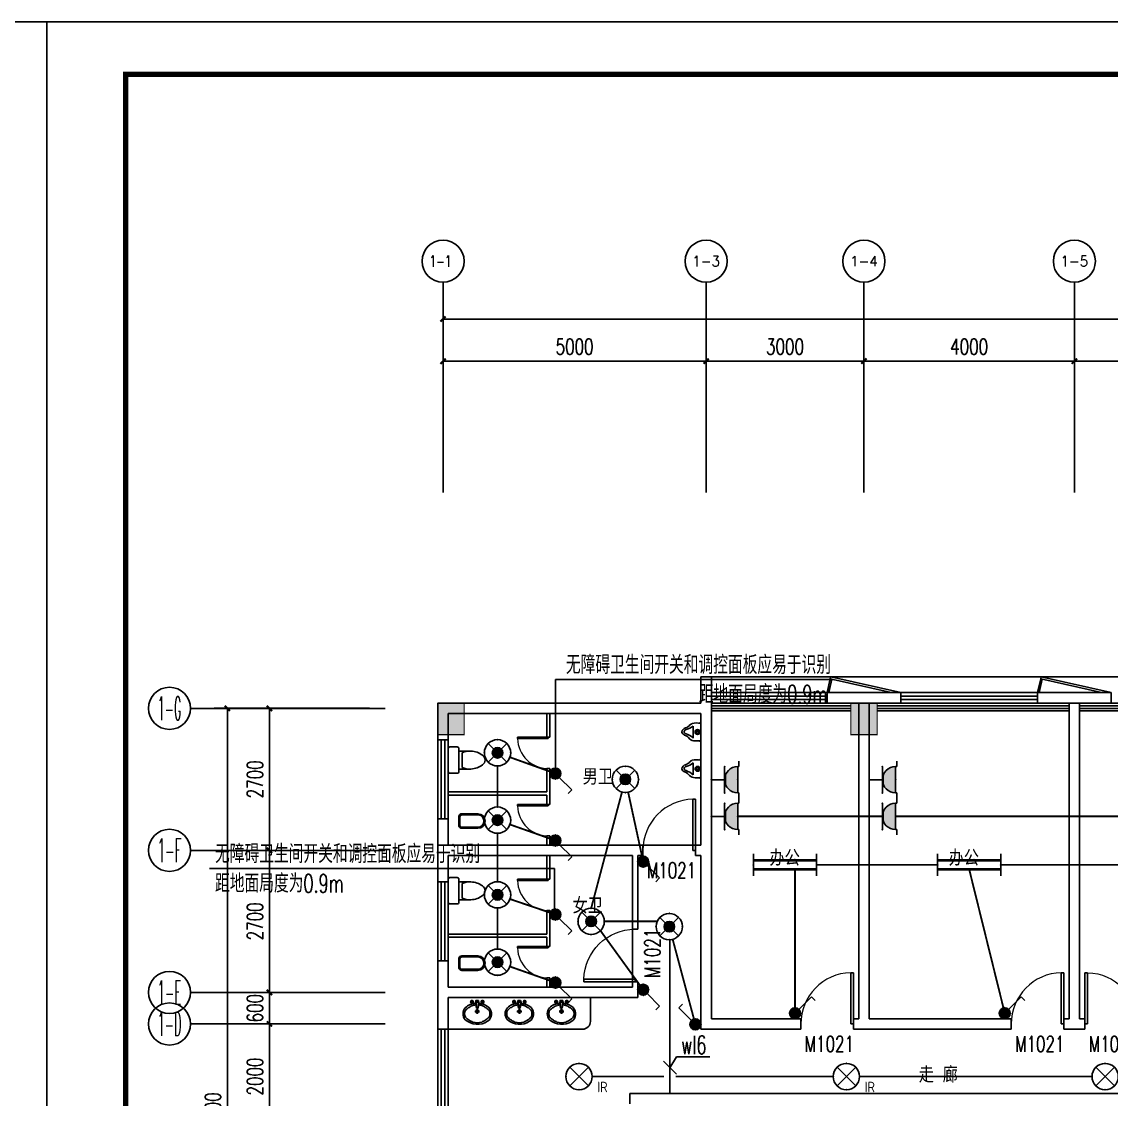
# Model space of a CAD drawing. Extents: x -6243262 to 3079315, y -2914302 to 172723.
# Drawn here: x -5788489 to -5767781, y -670768 to -650286 of the extents above; entities that cross this region are included whole.
import ezdxf
from ezdxf.enums import TextEntityAlignment as Align

# ---------------------------------------------------------------- set-up
doc = ezdxf.new("R2010")
doc.units = 0
doc.header["$LTSCALE"] = 1000
for name, color, linetype in [('0-柱网', 2, 'Continuous'), ('0-铝板', 32, 'Continuous'), ('A-FLOR-OTHER1-ON', 253, 'Continuous'), ('AXIS', 3, 'Continuous'), ('AXIS_TEXT', 7, 'Continuous'), ('CABLETRAY', 4, 'Continuous'), ('DIM-照明', 3, 'Continuous'), ('EQUIP-插座', 3, 'Continuous'), ('EQUIP-照明', 3, 'Continuous'), ('PUB_TEXT', 7, 'Continuous'), ('PUB_TITLE', 4, 'Continuous'), ('STAIR', 2, 'Continuous'), ('TEL_TEXT', 7, 'Continuous'), ('WALL', 9, 'Continuous'), ('WALL-PARAPET', 6, 'Continuous'), ('WINDOW', 4, 'Continuous'), ('WINDOW_TEXT', 7, 'Continuous'), ('WIRE-插座', 5, 'Continuous'), ('WIRE-照明', 1, 'Continuous'), ('洁具', 253, 'Continuous')]:
    doc.layers.add(name, color=color, linetype=linetype)
doc.styles.add('-宋体', font='', dxfattribs={"width": 0.8})
doc.styles.add('_TCH_AXIS', font='COMPLEX', dxfattribs={"bigfont": 'GBCBIG'})
doc.styles.add('_TCH_DIM_T3', font='SIMPLEX', dxfattribs={"width": 0.705882, "bigfont": 'GBCBIG'})
doc.styles.add('_TCH_WINDOW', font='SIMPLEX', dxfattribs={"height": 3.5, "bigfont": 'GBCBIG'})
doc.styles.add('_TEL_ATTDEF', font='gbenor', dxfattribs={"bigfont": 'gbcbig'})
doc.styles.add('_TEL_DIM', font='SIMPLEX', dxfattribs={"width": 0.8, "height": 3.5, "bigfont": 'HZTXT'})
doc.styles.add('COMPLEX', font='COMPLEX')
doc.styles.get("Standard").update_dxf_attribs({"font": 'gbenor.shx', "bigfont": 'gbcbig.shx'})
doc.styles.get('-宋体').set_extended_font_data('SimSun')
doc.dimstyles.new('_TCH_ARCH&&100', dxfattribs={"dimtxt": 297.5, "dimasz": 100, "dimexe": 250, "dimexo": 300, "dimgap": 126.25, "dimtad": 1, "dimdec": 0, "dimzin": 0, "dimdsep": 46, "dimtxsty": '_TCH_DIM_T3', "dimblk": 'ARCHTICK', "dimcen": 0.09, "dimclrt": 7, "dimazin": 2, "dimtfac": 1, "dimtdec": 0, "dimtix": 1, "dimtmove": 2, "dimatfit": 3, "dimfxl": 0, "dimtolj": 1, "dimtzin": 0, "dimarcsym": 0})

# ---------------------------------------------------------------- blocks, each defined once
blk = doc.blocks.new('$plan$00003671')
at = {"layer": '洁具', "color": 0}
for p, q in [((-101, 10), (-101, -63)), ((-25, 0), (-32, -39)), ((-25, 0), (25, 0)), ((-25, 0), (-17, -148)), ((25, 0), (17, -148)), ((25, 0), (32, -39)), ((101, 10), (101, -63)), ((-64, -27), (-138, -27)), ((-32, -39), (-17, -148)), ((-24, -20), (24, -20)), ((-17, -138), (17, -138)), ((-17, -148), (17, -148)), ((0, -164), (0, -254)), ((32, -39), (17, -148)), ((138, -27), (64, -27)), ((45, -209), (-45, -209))]:
    blk.add_line(p, q, dxfattribs=at)
blk.add_lwpolyline([(25, 0), (32, -39), (30, -54, -0.144626), (222, -135, -0.454002), (196, -399, -0.337627), (-227, -368, -0.376635), (-227, -140, -0.17218), (-30, -54), (-32, -39), (-25, 0)], format="xyb", close=True, dxfattribs=at)
for centre, radius in [((-101, -27), 25.2), ((-101, -27), 15.1), ((0, -209), 30.2), ((0, -209), 20.2), ((101, -27), 25.2), ((101, -27), 15.1)]:
    blk.add_circle(centre, radius, dxfattribs=at)
for centre, radius, start, end in [((-102, -254), 138, 152.5904, 207.4096), ((-19, -374), 275, 118.8696, 138.2267), ((-16, -304), 218, 108.3074, 128.6169), ((0, -351), 268, 95.4714, 108.3074), ((-1, -27), 7.25, 80.5252, 279.4748), ((1, -27), 7.25, 260.5252, 99.4748), ((0, -351), 268, 71.6926, 84.5286), ((16, -304), 218, 51.3831, 71.6926), ((19, -374), 275, 41.7733, 61.1304), ((102, -254), 138, 332.5904, 27.4096), ((-19, -135), 275, 221.7733, 241.1304), ((-16, -205), 218, 231.3831, 251.6926), ((0, -158), 268, 251.6926, 288.3074), ((16, -205), 218, 288.3074, 308.6169), ((19, -135), 275, 298.8696, 318.2267)]:
    blk.add_arc(centre, radius, start, end, dxfattribs=at)
blk = doc.blocks.new('$plan$00002813')
at = {"layer": '洁具', "color": 0}
blk.add_line((-112, -146), (114, -146), dxfattribs=at)
blk.add_lwpolyline([(-185, 0), (-185, -10), (-164, -10, 0.125587), (-163, -162, 0.087699), (-135, -207, -0.142493), (-79, -292, 0.309604), (0, -360, 0.229829), (59, -308, -0.1358), (128, -215, 0.187963), (170, -108, 0.056569), (165, -10), (185, -10), (185, 0)], format="xyb", close=True, dxfattribs=at)
for radius in [47.3, 34.6, 22.1]:
    blk.add_circle((0, -62), radius, dxfattribs=at)
for centre, radius, start, end in [((-382, -363), 346, 14.0616, 38.7001), ((335, -366), 312, 135.2868, 164.3913), ((-6, -276), 40.9, 183.6565, 351.9398)]:
    blk.add_arc(centre, radius, start, end, dxfattribs=at)
blk = doc.blocks.new('$plan$00002866')
at = {"layer": '洁具', "color": 0}
for points in [[(-366, 138), (-59, 138, -0.388189), (0, 88), (0, -88, -0.388189), (-59, -138), (-366, -138, -0.97895)], [(-58, -116), (-376, -116, -0.936623), (-366, 117), (-58, 117, -0.381636), (-21, 86), (-21, -86, -0.399536)]]:
    blk.add_lwpolyline(points, format="xyb", close=True, dxfattribs=at)
blk.add_lwpolyline([(-306, 117, 0, 0, 0.440649), (-316, 108, 0, 0, 0), (-316, -106, 0, 0, 0.411645), (-307, -115, 1.5, 1.5, 0)], format="xyseb", dxfattribs=at)
blk = doc.blocks.new('1#柱网')
at = {"layer": '0-柱网'}
for points in [[(494005, 93967), (494005, 93367), (494505, 93367), (494505, 93967)], [(501855, 93967), (501855, 93367), (502355, 93367), (502355, 93967)]]:
    blk.add_hatch(color=0, dxfattribs=at).paths.add_polyline_path(points)
at = {"layer": '0-柱网', "color": 0, "const_width": 20}
for points in [[(494005, 93967), (494005, 93367), (494505, 93367), (494505, 93967), (494005, 93967)], [(501855, 93967), (501855, 93367), (502355, 93367), (502355, 93967), (501855, 93967)]]:
    blk.add_lwpolyline(points, dxfattribs=at)
blk = doc.blocks.new('$plan$00002826')
at = {"layer": '洁具', "color": 0}
for p, q in [((-260, -140), (-260, 140)), ((-200, 170), (-200, -170))]:
    blk.add_line(p, q, dxfattribs=at)
blk.add_lwpolyline([(-650, 92, 0.537872), (-650, -92, 0.149947), (-430, -170), (-200, -170), (-200, -220, 0.414214), (-170, -250), (-30, -250, 0.414214), (0, -220), (0, 220, 0.414214), (-30, 250), (-170, 250, 0.414214), (-200, 220), (-200, 170), (-430, 170, 0.149947)], format="xyb", close=True, dxfattribs=at)
for centre, start, end in [((-413, -227), 67.4505, 91.4725), ((-413, 227), 268.6339, 292.5495)]:
    blk.add_arc(centre, 398, start, end, dxfattribs=at)
blk = doc.blocks.new('A$C22252488')
at = {"layer": '0-铝板', "color": 0}
blk.add_lwpolyline([(1218, 0), (60, 261), (69, 300), (1400, 0)], dxfattribs=at)
at = {"layer": 'WINDOW', "color": 0}
for points in [[(0, 0), (60, 261)], [(31, 0), (90, 254)]]:
    blk.add_lwpolyline(points, dxfattribs=at)
blk = doc.blocks.new('01')
at = {"layer": 'A-FLOR-OTHER1-ON', "color": 0}
for points in [[(-34500, 150), (-31850, 150)], [(-34500, 0), (-31850, 0)], [(-31350, 150), (-27700, 150)], [(-31350, 0), (-27700, 0)], [(-23850, 150), (-27500, 150)], [(-23850, 0), (-27500, 0)], [(-19700, 150), (-23350, 150)], [(-19700, 0), (-23350, 0)], [(-19500, 150), (-15850, 150)], [(-19500, 0), (-15850, 0)], [(-11700, 150), (-15350, 150)], [(-11700, 0), (-15350, 0)], [(-11500, 150), (-7850, 150)], [(-11500, 0), (-7850, 0)], [(-3700, 150), (-7350, 150)], [(-3700, 0), (-7350, 0)], [(-3500, 150), (0, 150)], [(-3500, 0), (0, 0)]]:
    blk.add_lwpolyline(points, dxfattribs=at)
at = {"layer": 'STAIR', "color": 0}
for points in [[(-34500, 100), (-31850, 100)], [(-34500, 50), (-31850, 50)], [(-31350, 100), (-27700, 100)], [(-31350, 50), (-27700, 50)], [(-23850, 100), (-27500, 100)], [(-23850, 50), (-27500, 50)], [(-19700, 100), (-23350, 100)], [(-19700, 50), (-23350, 50)], [(-19500, 100), (-15850, 100)], [(-19500, 50), (-15850, 50)], [(-11700, 100), (-15350, 100)], [(-11700, 50), (-15350, 50)], [(-11500, 100), (-7850, 100)], [(-11500, 50), (-7850, 50)], [(-3700, 100), (-7350, 100)], [(-3700, 50), (-7350, 50)], [(-3500, 100), (0, 100)], [(-3500, 50), (0, 50)]]:
    blk.add_lwpolyline(points, dxfattribs=at)
blk = doc.blocks.new('_AXISO')
at = {"color": 0}
blk.add_circle((0, 0), 0.5, dxfattribs=at)
at = {"layer": 'AXIS_TEXT', "color": 0, "style": 'COMPLEX', "width": 1.041667}
blk.add_attdef('A', text='', height=0.56, dxfattribs=at).set_placement((-0.25, -0.28), (0.25, -0.28), align=Align.FIT)
blk = doc.blocks.new('$DorLib2D$00000001')
at = {"color": 0}
for p, q in [((0.45, 0.975), (0.5, 0.975)), ((0.45, 0), (0.45, 0.975)), ((0.5, 0), (0.5, 0.975)), ((0.5, 0), (0.45, 0))]:
    blk.add_line(p, q, dxfattribs=at)
at = {"color": 0, "lineweight": 13}
blk.add_arc((0.475, 0), 0.975, 91.4693, 180, dxfattribs=at)
blk = doc.blocks.new('$WINLIB2D$00000001')
at = {"color": 0}
for points in [[(-0.5, 0.5), (-0.5, -0.5)], [(-0.5, 0.5), (0.5, 0.5)], [(0.5, -0.5), (0.5, 0.5)], [(0.5, 0.1667), (-0.5, 0.1667)], [(0.5, -0.1667), (-0.5, -0.1667)], [(-0.5, -0.5), (0.5, -0.5)]]:
    blk.add_lwpolyline(points, dxfattribs=at)
blk = doc.blocks.new('_ArchTick')
at = {"color": 0, "linetype": 'ByBlock', "const_width": 0.4}
blk.add_lwpolyline([(-0.5, -0.5), (0.5, 0.5)], dxfattribs=at)
blk = doc.blocks.new('*D97')
at = {"layer": 'AXIS', "color": 0, "lineweight": -2, "transparency": 16777216}
for p, q in [((1357095, -767052), (1357095, -763802)), ((1397095, -767052), (1397095, -763802)), ((1357095, -764052), (1397095, -764052))]:
    blk.add_line(p, q, dxfattribs=at)
at = {"layer": 'Defpoints', "color": 0, "transparency": 16777216}
for p in [(1397095, -764052), (1357095, -767352), (1397095, -767352)]:
    blk.add_point(p, dxfattribs=at)
at = {"layer": 'AXIS', "color": 0, "lineweight": -2, "transparency": 16777216, "xscale": 100, "yscale": 100, "zscale": 100, "rotation": 180}
blk.add_blockref('_ArchTick', (1357095, -764052), dxfattribs=at)
at = {"layer": 'AXIS', "color": 0, "lineweight": -2, "transparency": 16777216, "xscale": 100, "yscale": 100, "zscale": 100}
blk.add_blockref('_ArchTick', (1397095, -764052), dxfattribs=at)
at = {"layer": 'AXIS', "color": 7, "transparency": 16777216, "insert": (1377095, -763777), "char_height": 297.5, "attachment_point": 5, "style": '_TCH_DIM_T3'}
blk.add_mtext('\\A1;40000', dxfattribs=at)
blk = doc.blocks.new('*D104')
at = {"layer": 'AXIS', "color": 0, "lineweight": -2, "transparency": 16777216}
for p, q in [((1369095, -767052), (1369095, -764602)), ((1373095, -767052), (1373095, -764602)), ((1369095, -764852), (1373095, -764852))]:
    blk.add_line(p, q, dxfattribs=at)
at = {"layer": 'Defpoints', "color": 0, "transparency": 16777216}
for p in [(1373095, -764852), (1369095, -767352), (1373095, -767352)]:
    blk.add_point(p, dxfattribs=at)
at = {"layer": 'AXIS', "color": 0, "lineweight": -2, "transparency": 16777216, "xscale": 100, "yscale": 100, "zscale": 100, "rotation": 180}
blk.add_blockref('_ArchTick', (1369095, -764852), dxfattribs=at)
at = {"layer": 'AXIS', "color": 0, "lineweight": -2, "transparency": 16777216, "xscale": 100, "yscale": 100, "zscale": 100}
blk.add_blockref('_ArchTick', (1373095, -764852), dxfattribs=at)
at = {"layer": 'AXIS', "color": 7, "transparency": 16777216, "insert": (1371095, -764577), "char_height": 297.5, "attachment_point": 5, "style": '_TCH_DIM_T3'}
blk.add_mtext('\\A1;4000', dxfattribs=at)
blk = doc.blocks.new('*D105')
at = {"layer": 'AXIS', "color": 0, "lineweight": -2, "transparency": 16777216}
for p, q in [((1365095, -767052), (1365095, -764602)), ((1369095, -767052), (1369095, -764602)), ((1365095, -764852), (1369095, -764852))]:
    blk.add_line(p, q, dxfattribs=at)
at = {"layer": 'Defpoints', "color": 0, "transparency": 16777216}
for p in [(1369095, -764852), (1365095, -767352), (1369095, -767352)]:
    blk.add_point(p, dxfattribs=at)
at = {"layer": 'AXIS', "color": 0, "lineweight": -2, "transparency": 16777216, "xscale": 100, "yscale": 100, "zscale": 100, "rotation": 180}
blk.add_blockref('_ArchTick', (1365095, -764852), dxfattribs=at)
at = {"layer": 'AXIS', "color": 0, "lineweight": -2, "transparency": 16777216, "xscale": 100, "yscale": 100, "zscale": 100}
blk.add_blockref('_ArchTick', (1369095, -764852), dxfattribs=at)
at = {"layer": 'AXIS', "color": 7, "transparency": 16777216, "insert": (1367095, -764577), "char_height": 297.5, "attachment_point": 5, "style": '_TCH_DIM_T3'}
blk.add_mtext('\\A1;4000', dxfattribs=at)
blk = doc.blocks.new('*D106')
at = {"layer": 'AXIS', "color": 0, "lineweight": -2, "transparency": 16777216}
for p, q in [((1362095, -767052), (1362095, -764602)), ((1365095, -767052), (1365095, -764602)), ((1362095, -764852), (1365095, -764852))]:
    blk.add_line(p, q, dxfattribs=at)
at = {"layer": 'Defpoints', "color": 0, "transparency": 16777216}
for p in [(1365095, -764852), (1362095, -767352), (1365095, -767352)]:
    blk.add_point(p, dxfattribs=at)
at = {"layer": 'AXIS', "color": 0, "lineweight": -2, "transparency": 16777216, "xscale": 100, "yscale": 100, "zscale": 100, "rotation": 180}
blk.add_blockref('_ArchTick', (1362095, -764852), dxfattribs=at)
at = {"layer": 'AXIS', "color": 0, "lineweight": -2, "transparency": 16777216, "xscale": 100, "yscale": 100, "zscale": 100}
blk.add_blockref('_ArchTick', (1365095, -764852), dxfattribs=at)
at = {"layer": 'AXIS', "color": 7, "transparency": 16777216, "insert": (1363595, -764577), "char_height": 297.5, "attachment_point": 5, "style": '_TCH_DIM_T3'}
blk.add_mtext('\\A1;3000', dxfattribs=at)
blk = doc.blocks.new('*D107')
at = {"layer": 'AXIS', "color": 0, "lineweight": -2, "transparency": 16777216}
for p, q in [((1357095, -767052), (1357095, -764602)), ((1362095, -767052), (1362095, -764602)), ((1357095, -764852), (1362095, -764852))]:
    blk.add_line(p, q, dxfattribs=at)
at = {"layer": 'Defpoints', "color": 0, "transparency": 16777216}
for p in [(1362095, -764852), (1357095, -767352), (1362095, -767352)]:
    blk.add_point(p, dxfattribs=at)
at = {"layer": 'AXIS', "color": 0, "lineweight": -2, "transparency": 16777216, "xscale": 100, "yscale": 100, "zscale": 100, "rotation": 180}
blk.add_blockref('_ArchTick', (1357095, -764852), dxfattribs=at)
at = {"layer": 'AXIS', "color": 0, "lineweight": -2, "transparency": 16777216, "xscale": 100, "yscale": 100, "zscale": 100}
blk.add_blockref('_ArchTick', (1362095, -764852), dxfattribs=at)
at = {"layer": 'AXIS', "color": 7, "transparency": 16777216, "insert": (1359595, -764577), "char_height": 297.5, "attachment_point": 5, "style": '_TCH_DIM_T3'}
blk.add_mtext('\\A1;5000', dxfattribs=at)
blk = doc.blocks.new('*D113')
at = {"layer": 'AXIS', "color": 0, "lineweight": -2, "transparency": 16777216}
for p, q in [((1355695, -771452), (1352745, -771452)), ((1352995, -786952), (1352995, -771452)), ((1355695, -786952), (1352745, -786952))]:
    blk.add_line(p, q, dxfattribs=at)
at = {"layer": 'Defpoints', "color": 0, "transparency": 16777216}
for p in [(1352995, -771452), (1355995, -771452), (1355995, -786952)]:
    blk.add_point(p, dxfattribs=at)
at = {"layer": 'AXIS', "color": 0, "lineweight": -2, "transparency": 16777216, "xscale": 100, "yscale": 100, "zscale": 100}
for p, rotation in [((1352995, -771452), 90), ((1352995, -786952), 270)]:
    blk.add_blockref('_ArchTick', p, dxfattribs=dict(at, rotation=rotation))
at = {"layer": 'AXIS', "color": 7, "transparency": 16777216, "insert": (1352720, -779202), "char_height": 297.5, "attachment_point": 5, "rotation": 90, "style": '_TCH_DIM_T3'}
blk.add_mtext('\\A1;15500', dxfattribs=at)
blk = doc.blocks.new('*D116')
at = {"layer": 'AXIS', "color": 0, "lineweight": -2, "transparency": 16777216}
for p, q in [((1355695, -777452), (1353545, -777452)), ((1353795, -779452), (1353795, -777452)), ((1355695, -779452), (1353545, -779452))]:
    blk.add_line(p, q, dxfattribs=at)
at = {"layer": 'Defpoints', "color": 0, "transparency": 16777216}
for p in [(1353795, -777452), (1355995, -777452), (1355995, -779452)]:
    blk.add_point(p, dxfattribs=at)
at = {"layer": 'AXIS', "color": 0, "lineweight": -2, "transparency": 16777216, "xscale": 100, "yscale": 100, "zscale": 100}
for p, rotation in [((1353795, -777452), 90), ((1353795, -779452), 270)]:
    blk.add_blockref('_ArchTick', p, dxfattribs=dict(at, rotation=rotation))
at = {"layer": 'AXIS', "color": 7, "transparency": 16777216, "insert": (1353520, -778452), "char_height": 297.5, "attachment_point": 5, "rotation": 90, "style": '_TCH_DIM_T3'}
blk.add_mtext('\\A1;2000', dxfattribs=at)
blk = doc.blocks.new('*D117')
at = {"layer": 'AXIS', "color": 0, "lineweight": -2, "transparency": 16777216}
for p, q in [((1355695, -776852), (1353545, -776852)), ((1353795, -776852), (1353795, -776752)), ((1353795, -777452), (1353795, -776852)), ((1355695, -777452), (1353545, -777452)), ((1353795, -777452), (1353795, -777552))]:
    blk.add_line(p, q, dxfattribs=at)
at = {"layer": 'Defpoints', "color": 0, "transparency": 16777216}
for p in [(1353795, -776852), (1355995, -776852), (1355995, -777452)]:
    blk.add_point(p, dxfattribs=at)
at = {"layer": 'AXIS', "color": 0, "lineweight": -2, "transparency": 16777216, "xscale": 100, "yscale": 100, "zscale": 100}
for p, rotation in [((1353795, -776852), 270), ((1353795, -777452), 90)]:
    blk.add_blockref('_ArchTick', p, dxfattribs=dict(at, rotation=rotation))
at = {"layer": 'AXIS', "color": 7, "transparency": 16777216, "insert": (1353520, -777152), "char_height": 297.5, "attachment_point": 5, "rotation": 90, "style": '_TCH_DIM_T3'}
blk.add_mtext('\\A1;600', dxfattribs=at)
blk = doc.blocks.new('*D118')
at = {"layer": 'AXIS', "color": 0, "lineweight": -2, "transparency": 16777216}
for p, q in [((1355695, -774152), (1353545, -774152)), ((1353795, -776852), (1353795, -774152)), ((1355695, -776852), (1353545, -776852))]:
    blk.add_line(p, q, dxfattribs=at)
at = {"layer": 'Defpoints', "color": 0, "transparency": 16777216}
for p in [(1353795, -774152), (1355995, -774152), (1355995, -776852)]:
    blk.add_point(p, dxfattribs=at)
at = {"layer": 'AXIS', "color": 0, "lineweight": -2, "transparency": 16777216, "xscale": 100, "yscale": 100, "zscale": 100}
for p, rotation in [((1353795, -774152), 90), ((1353795, -776852), 270)]:
    blk.add_blockref('_ArchTick', p, dxfattribs=dict(at, rotation=rotation))
at = {"layer": 'AXIS', "color": 7, "transparency": 16777216, "insert": (1353520, -775502), "char_height": 297.5, "attachment_point": 5, "rotation": 90, "style": '_TCH_DIM_T3'}
blk.add_mtext('\\A1;2700', dxfattribs=at)
blk = doc.blocks.new('*D119')
at = {"layer": 'AXIS', "color": 0, "lineweight": -2, "transparency": 16777216}
for p, q in [((1355695, -771452), (1353545, -771452)), ((1353795, -774152), (1353795, -771452)), ((1355695, -774152), (1353545, -774152))]:
    blk.add_line(p, q, dxfattribs=at)
at = {"layer": 'Defpoints', "color": 0, "transparency": 16777216}
for p in [(1353795, -771452), (1355995, -771452), (1355995, -774152)]:
    blk.add_point(p, dxfattribs=at)
at = {"layer": 'AXIS', "color": 0, "lineweight": -2, "transparency": 16777216, "xscale": 100, "yscale": 100, "zscale": 100}
for p, rotation in [((1353795, -771452), 90), ((1353795, -774152), 270)]:
    blk.add_blockref('_ArchTick', p, dxfattribs=dict(at, rotation=rotation))
at = {"layer": 'AXIS', "color": 7, "transparency": 16777216, "insert": (1353520, -772802), "char_height": 297.5, "attachment_point": 5, "rotation": 90, "style": '_TCH_DIM_T3'}
blk.add_mtext('\\A1;2700', dxfattribs=at)
blk = doc.blocks.new('$equip$00001240')
for p, q in [((-0.5, 1.05), (-0.7, 1.05)), ((-0.5, 1.05), (-0.5, 1)), ((-0.5, 1), (0.5, 1)), ((0.5, 1.05), (0.7, 1.05)), ((0.5, 1.05), (0.5, 1)), ((-0.5, 0.5), (0.5, 0.5)), ((0, 0.5), (0, 0))]:
    blk.add_line(p, q)
blk.add_arc((0, 1), 0.5, 180, 0)
for points in [[(0.433, 0.75), (-0.433, 0.75), (0.5, 1), (-0.5, 1)], [(0.25, 0.567), (-0.25, 0.567), (0.433, 0.75), (-0.433, 0.75)], [(0, 0.5), (0, 0.5), (0.25, 0.567), (-0.25, 0.567)]]:
    blk.add_solid(points)
at = {"layer": 'EQUIP-照明'}
for p in [(0, 1), (-0.5, 0.5), (0.5, 0.5), (0, 0)]:
    blk.add_point(p, dxfattribs=at)
at = {"layer": 'EQUIP-照明', "flags": 9}
blk.add_attdef('A', (0, 0), '', height=0.00002, dxfattribs=at)
blk = doc.blocks.new('$equip$00001160')
for p, q in [((-1.2, 0.417), (-1.2, -0.417)), ((1.2, 0.417), (1.2, -0.417)), ((-1.2, 0.167), (1.2, 0.167)), ((-1.2, -0.167), (1.2, -0.167))]:
    blk.add_line(p, q)
at = {"const_width": 0.1}
for points in [[(-1.2, 0.167), (1.2, 0.167)], [(-1.2, -0.167), (1.2, -0.167)]]:
    blk.add_lwpolyline(points, dxfattribs=at)
at = {"layer": 'EQUIP-照明'}
for p in [(-1.2, 0), (0, 0.167), (1.2, 0), (0, -0.167)]:
    blk.add_point(p, dxfattribs=at)
at = {"layer": 'EQUIP-照明', "flags": 9}
blk.add_attdef('A', (0, 0), '', height=0.00002, dxfattribs=at)
blk = doc.blocks.new('$equip$00001962')
for p, q in [((0.147, 0.356), (0.625, 0.833)), ((0.625, 0.833), (0.766, 0.692))]:
    blk.add_line(p, q)
blk.add_circle((0, 0.208), 0.208)
for p in [(0, 0.417), (-0.208, 0.208), (0, 0), (0.208, 0.208)]:
    blk.add_point(p)
for points in [[(0, 0.417), (0, 0.417), (-0.104, 0.389), (0.104, 0.389)], [(-0.18, 0.313), (0.18, 0.313), (-0.208, 0.208), (0.208, 0.208)], [(-0.18, 0.104), (0.18, 0.104), (-0.208, 0.208), (0.208, 0.208)], [(-0.104, 0.389), (0.104, 0.389), (-0.18, 0.313), (0.18, 0.313)], [(-0.104, 0.028), (0.104, 0.028), (-0.18, 0.104), (0.18, 0.104)], [(0, 0), (0, 0), (-0.104, 0.028), (0.104, 0.028)]]:
    blk.add_solid(points)
at = {"layer": 'TEL_TEXT', "style": '_TEL_DIM', "flags": 1}
blk.add_attdef('A', text='', height=0.00002, dxfattribs=at).set_placement((0, 0), align=Align.MIDDLE_CENTER)
blk = doc.blocks.new('$equip$00002530')
for p, q in [((-0.354, 0.354), (0.354, -0.354)), ((0.354, 0.354), (-0.354, -0.354))]:
    blk.add_line(p, q)
at = {"const_width": 0.04}
blk.add_lwpolyline([(0, 0.5, -1), (0, -0.5, -1), (0, 0.5, -2.479085)], format="xyb", dxfattribs=at)
blk.add_circle((0, 0), 0.5)
for p in [(0, 0.5), (-0.5, 0), (0.5, 0), (0, -0.5)]:
    blk.add_point(p)
at = {"color": 7, "style": '_TEL_DIM', "flags": 1}
blk.add_attdef('A', text='', height=0.00002, dxfattribs=at).set_placement((0, 0), align=Align.MIDDLE_CENTER)
at = {"color": 7, "style": '_TEL_DIM'}
blk.add_attdef('$TEXT$', text='', height=0.4, dxfattribs=at).set_placement((0.887, -0.396), align=Align.MIDDLE_CENTER)
blk = doc.blocks.new('$equip$00002828')
for p, q in [((0.354, 0.354), (-0.354, -0.354)), ((-0.354, 0.354), (0.354, -0.354))]:
    blk.add_line(p, q)
at = {"const_width": 0.04}
blk.add_lwpolyline([(0.5, 0, -1), (-0.5, 0, -1), (0.5, 0, 1)], format="xyb", dxfattribs=at)
for radius in [0.5, 0.2]:
    blk.add_circle((0, 0), radius)
for p in [(0, 0.5), (-0.5, 0), (0.5, 0), (0, -0.5)]:
    blk.add_point(p)
for points in [[(-0.173, 0.1), (0.173, 0.1), (-0.2, 0), (0.2, 0)], [(-0.173, -0.1), (0.173, -0.1), (-0.2, 0), (0.2, 0)], [(-0.1, 0.173), (0.1, 0.173), (-0.173, 0.1), (0.173, 0.1)], [(0, 0.2), (0, 0.2), (-0.1, 0.173), (0.1, 0.173)], [(-0.1, -0.173), (0.1, -0.173), (-0.173, -0.1), (0.173, -0.1)], [(0, -0.2), (0, -0.2), (-0.1, -0.173), (0.1, -0.173)]]:
    blk.add_solid(points)
at = {"color": 7, "style": '_TEL_DIM', "flags": 1}
for tag in ['A', 'REMARK']:
    blk.add_attdef(tag, text='', height=0.00002, dxfattribs=at).set_placement((0, 0), align=Align.MIDDLE_CENTER)
blk = doc.blocks.new('22')
at = {"color": 8}
blk.add_lwpolyline([(1357195.1, -776952.2), (1357195.1, -777552.2), (1359745.1, -777552.2, 0.4142136), (1359895.1, -777402.2), (1359895.1, -776952.2)], format="xyb", dxfattribs=at)
at = {"layer": '0-铝板', "color": 8}
blk.add_lwpolyline([(1362195.1, -770852.2), (1397695.1, -770852.2), (1397695.1, -779352.2)], dxfattribs=at)
at = {"layer": 'AXIS', "color": 8}
for p, q in [((1357095.1, -767352.2), (1357095.1, -763352.2)), ((1362095.1, -767352.2), (1362095.1, -763352.2)), ((1365095.1, -767352.2), (1365095.1, -763352.2)), ((1369095.1, -767352.2), (1369095.1, -763352.2)), ((1355995.1, -771452.2), (1352295.1, -771452.2)), ((1355995.1, -774152.2), (1352295.1, -774152.2)), ((1355995.1, -776852.2), (1352295.1, -776852.2)), ((1355995.1, -777452.2), (1352295.1, -777452.2))]:
    blk.add_line(p, q, dxfattribs=at)
at = {"layer": 'WALL', "color": 8}
for p, q in [((1361995.1, -771252.2), (1361995.1, -770852.2)), ((1361995.1, -770852.2), (1362195.1, -770852.2)), ((1362195.1, -771152.2), (1362195.1, -770852.2)), ((1356995.1, -771352.2), (1356995.1, -772052.2)), ((1361995.1, -771352.2), (1356995.1, -771352.2)), ((1361995.1, -771352.2), (1361995.1, -771252.2)), ((1362195.1, -771152.2), (1362195.1, -771352.2)), ((1362195.1, -771452.2), (1362195.1, -771352.2)), ((1365795.1, -771152.2), (1364395.1, -771152.2)), ((1364395.1, -771152.2), (1364395.1, -771352.2)), ((1364395.1, -771352.2), (1365795.1, -771352.2)), ((1364995.1, -777352.2), (1364995.1, -771352.2)), ((1364995.1, -771352.2), (1365195.1, -771352.2)), ((1365195.1, -777352.2), (1365195.1, -771352.2)), ((1365795.1, -771352.2), (1365795.1, -771152.2)), ((1369795.1, -771152.2), (1368395.1, -771152.2)), ((1368395.1, -771152.2), (1368395.1, -771352.2)), ((1368395.1, -771352.2), (1369795.1, -771352.2)), ((1368995.1, -777352.2), (1368995.1, -771352.2)), ((1368995.1, -771352.2), (1369195.1, -771352.2)), ((1369195.1, -777352.2), (1369195.1, -771352.2)), ((1369795.1, -771352.2), (1369795.1, -771152.2)), ((1357195.1, -772052.2), (1357195.1, -771552.2)), ((1361995.1, -771552.2), (1357195.1, -771552.2)), ((1361995.1, -774052.2), (1361995.1, -771552.2)), ((1362195.1, -774152.2), (1362195.1, -771452.2)), ((1356995.1, -772052.2), (1357195.1, -772052.2)), ((1357195.1, -773552.2), (1356995.1, -773552.2)), ((1356995.1, -773552.2), (1356995.1, -774152.2)), ((1357195.1, -774052.2), (1357195.1, -773552.2)), ((1356995.1, -774152.2), (1356995.1, -774752.2)), ((1359095.1, -774052.2), (1357195.1, -774052.2)), ((1357195.1, -774752.2), (1357195.1, -774252.2)), ((1359095.1, -774252.2), (1357195.1, -774252.2)), ((1360695.1, -774052.2), (1359095.1, -774052.2)), ((1360695.1, -774252.2), (1359095.1, -774252.2)), ((1360895.1, -774052.2), (1360695.1, -774052.2)), ((1360695.1, -774252.2), (1360695.1, -775652.2)), ((1360795.1, -775652.2), (1360795.1, -774252.2)), ((1360795.1, -774252.2), (1360895.1, -774252.2)), ((1360895.1, -774252.2), (1360895.1, -774052.2)), ((1361995.1, -774052.2), (1361895.1, -774052.2)), ((1361895.1, -774052.2), (1361895.1, -774252.2)), ((1361895.1, -774252.2), (1361995.1, -774252.2)), ((1361995.1, -777552.2), (1361995.1, -774252.2)), ((1362195.1, -777352.2), (1362195.1, -774152.2)), ((1356995.1, -774752.2), (1357195.1, -774752.2)), ((1360695.1, -775652.2), (1360795.1, -775652.2)), ((1357195.1, -776252.2), (1356995.1, -776252.2)), ((1356995.1, -776252.2), (1356995.1, -776852.2)), ((1357195.1, -776752.2), (1357195.1, -776252.2)), ((1360795.1, -776652.2), (1360695.1, -776652.2)), ((1360695.1, -776652.2), (1360695.1, -776752.2)), ((1360795.1, -776952.2), (1360795.1, -776652.2)), ((1356995.1, -776852.2), (1356995.1, -777552.2)), ((1360695.1, -776752.2), (1357195.1, -776752.2)), ((1360795.1, -776952.2), (1357195.1, -776952.2)), ((1357195.1, -777552.2), (1357195.1, -776952.2)), ((1363895.1, -777352.2), (1362195.1, -777352.2)), ((1363895.1, -777552.2), (1363895.1, -777352.2)), ((1364995.1, -777352.2), (1364895.1, -777352.2)), ((1364895.1, -777352.2), (1364895.1, -777552.2)), ((1367895.1, -777352.2), (1365195.1, -777352.2)), ((1367895.1, -777552.2), (1367895.1, -777352.2)), ((1368995.1, -777352.2), (1368895.1, -777352.2)), ((1368895.1, -777352.2), (1368895.1, -777552.2)), ((1369295.1, -777352.2), (1369195.1, -777352.2)), ((1369295.1, -777552.2), (1369295.1, -777352.2)), ((1356995.1, -777552.2), (1357195.1, -777552.2)), ((1361995.1, -777552.2), (1363895.1, -777552.2)), ((1364895.1, -777552.2), (1365095.1, -777552.2)), ((1365095.1, -777552.2), (1367895.1, -777552.2)), ((1368895.1, -777552.2), (1369095.1, -777552.2)), ((1369095.1, -777552.2), (1369295.1, -777552.2))]:
    blk.add_line(p, q, dxfattribs=at)
at = {"layer": 'WALL-PARAPET', "color": 8}
for p, q in [((1359065.1, -771552.2), (1359065.1, -771997.2)), ((1359125.1, -771552.2), (1359065.1, -771552.2)), ((1359125.1, -771997.2), (1359125.1, -771552.2)), ((1359065.1, -771997.2), (1359125.1, -771997.2)), ((1359125.1, -772597.2), (1359065.1, -772597.2)), ((1359065.1, -772597.2), (1359065.1, -773042.2)), ((1359125.1, -773072.2), (1359125.1, -772597.2)), ((1359065.1, -773042.2), (1357195.1, -773042.2)), ((1357195.1, -773102.2), (1357195.1, -773042.2)), ((1359065.1, -773102.2), (1357195.1, -773102.2)), ((1359065.1, -773102.2), (1359065.1, -773277.2)), ((1359125.1, -773277.2), (1359125.1, -773072.2)), ((1359065.1, -773277.2), (1359125.1, -773277.2)), ((1359125.1, -773877.2), (1359065.1, -773877.2)), ((1359065.1, -773877.2), (1359065.1, -774052.2)), ((1359125.1, -774052.2), (1359125.1, -773877.2)), ((1359065.1, -774252.2), (1359065.1, -774697.2)), ((1359125.1, -774252.2), (1359065.1, -774252.2)), ((1359125.1, -774697.2), (1359125.1, -774252.2)), ((1359065.1, -774697.2), (1359125.1, -774697.2)), ((1359125.1, -775297.2), (1359065.1, -775297.2)), ((1359065.1, -775297.2), (1359065.1, -775742.2)), ((1359125.1, -775772.2), (1359125.1, -775297.2)), ((1359065.1, -775742.2), (1357195.1, -775742.2)), ((1357195.1, -775802.2), (1357195.1, -775742.2)), ((1359065.1, -775802.2), (1357195.1, -775802.2)), ((1359065.1, -775802.2), (1359065.1, -775977.2)), ((1359125.1, -775977.2), (1359125.1, -775772.2)), ((1359065.1, -775977.2), (1359125.1, -775977.2)), ((1359125.1, -776577.2), (1359065.1, -776577.2)), ((1359065.1, -776577.2), (1359065.1, -776752.2)), ((1359125.1, -776752.2), (1359125.1, -776577.2)), ((1359065.1, -776752.2), (1359125.1, -776752.2))]:
    blk.add_line(p, q, dxfattribs=at)
at = {"layer": 'WINDOW', "color": 8}
for p, q in [((1361895.1, -774052.2), (1360895.1, -774052.2)), ((1360695.1, -776652.2), (1360695.1, -775652.2))]:
    blk.add_line(p, q, dxfattribs=at)
at = {"color": 8}
blk.add_blockref('01', (1396695.1, -771502.2), dxfattribs=at)
for name, p, rotation in [('$plan$00002813', (1361995.1, -771902.2), 269.9999999999999), ('$plan$00002813', (1361995.1, -772602.2), 269.9999999999999), ('$plan$00002866', (1357392.8, -773595), 180), ('$plan$00002866', (1357392.8, -776295), 179.9999999999999), ('$plan$00003671', (1357745.1, -777003.1), 359.9999999999999), ('$plan$00003671', (1358545.1, -777003.1), 359.9999999999999), ('$plan$00003671', (1359345.1, -777003.1), 359.9999999999999)]:
    blk.add_blockref(name, p, dxfattribs=dict(at, rotation=rotation))
at = {"color": 8, "yscale": -1, "rotation": 180}
for p in [(1357195.1, -772435.9), (1357195.1, -774921.1)]:
    blk.add_blockref('$plan$00002826', p, dxfattribs=at)
at = {"layer": '0-柱网', "color": 8}
blk.add_blockref('1#柱网', (862990.1, -865319.4), dxfattribs=at)
at = {"layer": '0-铝板', "color": 8}
for p in [(1364395.1, -771152.2), (1368395.1, -771152.2)]:
    blk.add_blockref('A$C22252488', p, dxfattribs=at)
at = {"layer": 'AXIS', "color": 8}
ref = blk.add_blockref('_AXISO', (1357095.1, -762952.2), dxfattribs=dict(at, xscale=800, yscale=800, zscale=800))
ref.add_attrib('A', '1-1 ', dxfattribs={"layer": 'AXIS_TEXT', "height": 216.85, "style": '_TCH_AXIS', "width": 0.649351}).set_placement((1356837, -763060.6), (1357353.3, -763060.6), align=Align.FIT)
ref = blk.add_blockref('_AXISO', (1362095.1, -762952.2), dxfattribs=dict(at, xscale=800, yscale=800, zscale=800))
ref.add_attrib('A', '1-3', dxfattribs={"layer": 'AXIS_TEXT', "height": 199.75, "style": '_TCH_AXIS'}).set_placement((1361833.5, -763052.1), (1362356.7, -763052.1), align=Align.FIT)
ref = blk.add_blockref('_AXISO', (1365095.1, -762952.2), dxfattribs=dict(at, xscale=800, yscale=800, zscale=800))
ref.add_attrib('A', '1-4', dxfattribs={"layer": 'AXIS_TEXT', "height": 193.6, "style": '_TCH_AXIS'}).set_placement((1364832.4, -763049), (1365357.9, -763049), align=Align.FIT)
ref = blk.add_blockref('_AXISO', (1369095.1, -762952.2), dxfattribs=dict(at, xscale=800, yscale=800, zscale=800))
ref.add_attrib('A', '1-5', dxfattribs={"layer": 'AXIS_TEXT', "height": 199.75, "style": '_TCH_AXIS'}).set_placement((1368833.5, -763052.1), (1369356.7, -763052.1), align=Align.FIT)
ref = blk.add_blockref('_AXISO', (1351895.1, -771452.2), dxfattribs=dict(at, xscale=800, yscale=800, zscale=800))
ref.add_attrib('A', '1-G', dxfattribs={"layer": 'AXIS_TEXT', "color": 8, "height": 452.55, "style": '_TCH_AXIS', "width": 0.355932}).set_placement((1351668.8, -771678.5), (1352121.4, -771678.5), align=Align.FIT)
ref = blk.add_blockref('_AXISO', (1351895.1, -774152.2), dxfattribs=dict(at, xscale=800, yscale=800, zscale=800))
ref.add_attrib('A', '1-F', dxfattribs={"layer": 'AXIS_TEXT', "color": 8, "height": 452.55, "style": '_TCH_AXIS', "width": 0.368421}).set_placement((1351668.8, -774378.5), (1352121.4, -774378.5), align=Align.FIT)
ref = blk.add_blockref('_AXISO', (1351895.1, -776852.2), dxfattribs=dict(at, xscale=800, yscale=800, zscale=800))
ref.add_attrib('A', '1-E', dxfattribs={"layer": 'AXIS_TEXT', "color": 8, "height": 452.55, "style": '_TCH_AXIS', "width": 0.368421}).set_placement((1351668.8, -777078.5), (1352121.4, -777078.5), align=Align.FIT)
ref = blk.add_blockref('_AXISO', (1351895.1, -777452.2), dxfattribs=dict(at, xscale=800, yscale=800, zscale=800))
ref.add_attrib('A', '1-D', dxfattribs={"layer": 'AXIS_TEXT', "color": 8, "height": 452.55, "style": '_TCH_AXIS', "width": 0.362069}).set_placement((1351668.8, -777678.5), (1352121.4, -777678.5), align=Align.FIT)
at = {"layer": 'WINDOW', "color": 8}
for name, p, xscale, yscale, zscale, rotation in [('$WINLIB2D$00000001', (1363295.1, -771252.2), -2199.999999988097, -200, -2199.999999988097, 180), ('$WINLIB2D$00000001', (1367095.1, -771252.2), -2600, -200, -2600, 180), ('$WINLIB2D$00000001', (1357095.1, -772802.2), 1500, 200, 1500, 90), ('$DorLib2D$00000001', (1359095.1, -772297.2), 600, 600, 600, 90), ('$DorLib2D$00000001', (1359095.1, -773577.2), 600, 600, 600, 90), ('$WINLIB2D$00000001', (1357095.1, -775502.2), -1500, 200, -1500, 90), ('$DorLib2D$00000001', (1359095.1, -774997.2), 600, 600, 600, 90), ('$DorLib2D$00000001', (1359095.1, -776277.2), 600, 600, 600, 90), ('$WINLIB2D$00000001', (1357095.1, -778452.2), -1800.00000000004, -200, -1800.00000000004, 90)]:
    blk.add_blockref(name, p, dxfattribs=dict(at, xscale=xscale, yscale=yscale, zscale=zscale, rotation=rotation))
ref = blk.add_blockref('$DorLib2D$00000001', (1361395.1, -774152.2), dxfattribs=dict(at, xscale=-1000, yscale=-1000, zscale=-1000, rotation=180))
ref.add_attrib('A', 'M1021', (1360970.1, -774680.8), dxfattribs={"layer": 'WINDOW_TEXT', "color": 8, "height": 297.5, "style": '_TCH_WINDOW', "width": 0.705882})
ref = blk.add_blockref('$DorLib2D$00000001', (1360745.1, -776152.2), dxfattribs=dict(at, xscale=-1000, yscale=1000, zscale=-1000, rotation=90))
ref.add_attrib('A', 'M1021', (1361223.8, -776577.2), dxfattribs={"layer": 'WINDOW_TEXT', "color": 8, "height": 297.5, "rotation": 90, "style": '_TCH_WINDOW', "width": 0.705882})
ref = blk.add_blockref('$DorLib2D$00000001', (1364395.1, -777452.2), dxfattribs=dict(at, xscale=-1000, yscale=-1000, zscale=-1000, rotation=180))
ref.add_attrib('A', 'M1021', (1363970.1, -777980.8), dxfattribs={"layer": 'WINDOW_TEXT', "color": 8, "height": 297.5, "style": '_TCH_WINDOW', "width": 0.705882})
ref = blk.add_blockref('$DorLib2D$00000001', (1368395.1, -777452.2), dxfattribs=dict(at, xscale=-1000, yscale=-1000, zscale=-1000, rotation=180))
ref.add_attrib('A', 'M1021', (1367970.1, -777980.8), dxfattribs={"layer": 'WINDOW_TEXT', "color": 8, "height": 297.5, "style": '_TCH_WINDOW', "width": 0.705882})
ref = blk.add_blockref('$DorLib2D$00000001', (1369795.1, -777452.2), dxfattribs=dict(at, xscale=1000, yscale=-1000, zscale=1000, rotation=180))
ref.add_attrib('A', 'M1021', (1369370.1, -777980.8), dxfattribs={"layer": 'WINDOW_TEXT', "color": 8, "height": 297.5, "style": '_TCH_WINDOW', "width": 0.705882})
at = {"layer": 'PUB_TEXT', "color": 8, "style": '-宋体', "width": 0.8}
for s, height, p in [('男卫', 264.35, (1359748.9, -772874.6)), ('办公', 264.35, (1363299.8, -774417.6)), ('办公', 264.35, (1366704.9, -774417.6)), ('女卫', 264.35, (1359556.3, -775325)), ('走', 264.3, (1366138.4, -778538.3)), ('廊', 264.3, (1366592, -778538.3))]:
    blk.add_text(s, height=height, dxfattribs=at).set_placement(p)
at = {"layer": 'AXIS', "color": 8}
for p1, p2, distance, picture, middle in [((1357095.1, -767352.2), (1397095.1, -767352.2), 3300, '*D97', (1377095.1, -763777.2)), ((1357095.1, -767352.2), (1362095.1, -767352.2), 2500, '*D107', (1359595.1, -764577.2)), ((1362095.1, -767352.2), (1365095.1, -767352.2), 2500, '*D106', (1363595.1, -764577.2)), ((1365095.1, -767352.2), (1369095.1, -767352.2), 2500, '*D105', (1367095.1, -764577.2)), ((1369095.1, -767352.2), (1373095.1, -767352.2), 2500, '*D104', (1371095.1, -764577.2)), ((1355995.1, -786952.2), (1355995.1, -771452.2), 3000, '*D113', (1352720.1, -779202.2)), ((1355995.1, -774152.2), (1355995.1, -771452.2), 2200, '*D119', (1353520.1, -772802.2)), ((1355995.1, -776852.2), (1355995.1, -774152.2), 2200, '*D118', (1353520.1, -775502.2)), ((1355995.1, -777452.2), (1355995.1, -776852.2), 2200, '*D117', (1353520.1, -777152.2)), ((1355995.1, -779452.2), (1355995.1, -777452.2), 2200, '*D116', (1353520.1, -778452.2))]:
    dim = blk.add_aligned_dim(p1=p1, p2=p2, distance=distance, dimstyle='_TCH_ARCH&&100', dxfattribs=at)
    dim.commit()
    dim.dimension.update_dxf_attribs({"geometry": picture, "text_midpoint": middle})

msp = doc.modelspace()

# ---------------------------------------------------------------- linework, layer by layer
at = {"layer": 'CABLETRAY'}
for p, q in [((-5776933.5, -670856.6), (-5776933.5, -670656.6)), ((-5776933.5, -670656.6), (-5764295.8, -670656.6))]:
    msp.add_line(p, q, dxfattribs=at)
at = {"layer": 'DIM-照明'}
for p, q in [((-5778347.1, -664576.2), (-5778347.1, -662789.9)), ((-5778347.1, -662789.9), (-5773067.5, -662789.9)), ((-5778364.6, -666384.8), (-5784920.7, -666384.8)), ((-5778364.6, -667256.1), (-5778364.6, -666384.8)), ((-5776046.7, -670292.6), (-5776294.2, -670045.1))]:
    msp.add_line(p, q, dxfattribs=at)
for points in [[(-5776170.4, -670168.9), (-5776042.3, -669962)], [(-5776042.3, -669962), (-5775408.6, -669962)]]:
    msp.add_lwpolyline(points, dxfattribs=at)
at = {"layer": 'PUB_TITLE'}
for points in [[(-5847413.8, -692286.4), (-5788013.8, -692286.4), (-5788013.8, -650286.4), (-5847413.8, -650286.4)], [(-5788013.8, -692286.4), (-5728613.8, -692286.4), (-5728613.8, -650286.4), (-5788013.8, -650286.4)]]:
    msp.add_lwpolyline(points, close=True, dxfattribs=at)
at = {"layer": 'PUB_TITLE', "const_width": 100}
msp.add_lwpolyline([(-5786513.8, -691286.4), (-5729613.8, -691286.4), (-5729613.8, -651286.4), (-5786513.8, -651286.4)], close=True, dxfattribs=at)
at = {"layer": 'WIRE-插座', "linetype": 'Continuous', "const_width": 35}
for points in [[(-5774881.3, -665391.2), (-5772131.3, -665391.2)], [(-5771881.3, -665391.2), (-5765081.3, -665391.2)]]:
    msp.add_lwpolyline(points, dxfattribs=at)
at = {"layer": 'WIRE-照明', "linetype": 'Continuous', "const_width": 35}
for points in [[(-5779210.9, -664266.8), (-5778445.2, -664541)], [(-5779446.3, -665212.5), (-5779446.3, -664432.5)], [(-5777666.3, -667137.5), (-5777080.4, -664929.1)], [(-5776963.2, -664931.8), (-5776699.2, -666148)], [(-5779210.5, -665545.6), (-5778445.4, -665815.4)], [(-5779446.3, -666632.5), (-5779446.3, -665712.5)], [(-5773381.3, -666312.5), (-5771081.3, -666312.5)], [(-5769881.3, -666312.5), (-5767081.3, -666312.5)], [(-5773790.4, -669029.2), (-5773790.4, -666395.8)], [(-5770481.3, -666395.8), (-5769829.6, -669032.2)], [(-5779209.6, -666962.9), (-5778445.7, -667222.5)], [(-5779446.3, -667912.5), (-5779446.3, -667132.5)], [(-5777416.3, -667387.5), (-5776410.4, -667387.5)], [(-5777489.5, -667564.3), (-5776738.2, -668603.1)], [(-5776170.4, -670656.6), (-5776170.4, -667737.3)], [(-5776116.8, -667729), (-5775712.3, -669243.9)], [(-5779210.5, -668245.6), (-5778445.4, -668515.4)], [(-5777646.4, -670337.5), (-5776282.9, -670337.5)], [(-5776057.9, -670337.5), (-5773064.5, -670337.5)], [(-5772564.5, -670337.5), (-5768146.4, -670337.5)]]:
    msp.add_lwpolyline(points, dxfattribs=at)

# ---------------------------------------------------------------- block references
msp.add_blockref('22', (-7137576.4, 108114.7))
at = {"layer": 'EQUIP-插座', "xscale": 500, "yscale": 500, "zscale": 500, "rotation": 270}
for p in [(-5775381.3, -664694.1), (-5772381.3, -664694.1), (-5775381.3, -665391.2), (-5772381.3, -665391.2)]:
    msp.add_blockref('$equip$00001240', p, dxfattribs=at)
at = {"layer": 'EQUIP-照明', "xscale": 500, "yscale": 500, "zscale": 500}
for name, p in [('$equip$00002828', (-5779446.3, -664182.5)), ('$equip$00002828', (-5777016.3, -664687.5)), ('$equip$00002828', (-5779446.3, -665462.5)), ('$equip$00001160', (-5773981.3, -666312.5)), ('$equip$00001160', (-5770481.3, -666312.5)), ('$equip$00002828', (-5779446.3, -666882.5)), ('$equip$00002828', (-5777666.3, -667387.5)), ('$equip$00002828', (-5776181.3, -667487.5)), ('$equip$00002828', (-5779446.3, -668162.5)), ('$equip$00001962', (-5773790.4, -669237.5)), ('$equip$00001962', (-5769804.6, -669237.5))]:
    msp.add_blockref(name, p, dxfattribs=at)
for p, rotation in [((-5778451.3, -664576.2), 270), ((-5778451.3, -665850), 270), ((-5776781.3, -666249.8), 270), ((-5778451.3, -667256.1), 270), ((-5778451.3, -668550), 270), ((-5776781.3, -668687.5), 270), ((-5775581.3, -669344.5), 90)]:
    msp.add_blockref('$equip$00001962', p, dxfattribs=dict(at, rotation=rotation))
at = {"layer": 'EQUIP-照明'}
ref = msp.add_blockref('$equip$00002530', (-5777896.4, -670337.5), dxfattribs=dict(at, xscale=500, yscale=500, zscale=500))
ref.add_attrib('$TEXT$', 'IR', dxfattribs={"layer": '0', "color": 7, "height": 200, "style": '_TEL_ATTDEF'}).set_placement((-5777452.7, -670535.4), align=Align.MIDDLE_CENTER)
ref = msp.add_blockref('$equip$00002530', (-5772814.5, -670337.5), dxfattribs=dict(at, xscale=500, yscale=500, zscale=500))
ref.add_attrib('$TEXT$', 'IR', dxfattribs={"layer": '0', "color": 7, "height": 200, "style": '_TEL_ATTDEF'}).set_placement((-5772370.8, -670535.4), align=Align.MIDDLE_CENTER)
ref = msp.add_blockref('$equip$00002530', (-5767896.4, -670337.5), dxfattribs=dict(at, xscale=500, yscale=500, zscale=500))
ref.add_attrib('$TEXT$', 'IR', dxfattribs={"layer": '0', "color": 7, "height": 200, "style": '_TEL_ATTDEF'}).set_placement((-5767452.7, -670535.4), align=Align.MIDDLE_CENTER)

# ---------------------------------------------------------------- texts
at = {"layer": 'DIM-照明', "color": 7, "style": '_TEL_DIM'}
for s, width, p in [('无障碍卫生间开关和调控面板应易于识别', 0.8, (-5778146.3, -662684.9)), ('距地面局度为', 0.8, (-5775620.5, -663244.9)), ('0.9m', 0.64, (-5773940.5, -663244.9)), ('无障碍卫生间开关和调控面板应易于识别', 0.8, (-5784815.7, -666279.8)), ('距地面局度为', 0.8, (-5784815.7, -666839.8)), ('0.9m', 0.64, (-5783135.7, -666839.8)), ('wl6', 0.64, (-5775954.8, -669912))]:
    msp.add_text(s, height=350, dxfattribs=dict(at, width=width)).set_placement(p)

doc.saveas('drawing.dxf')
